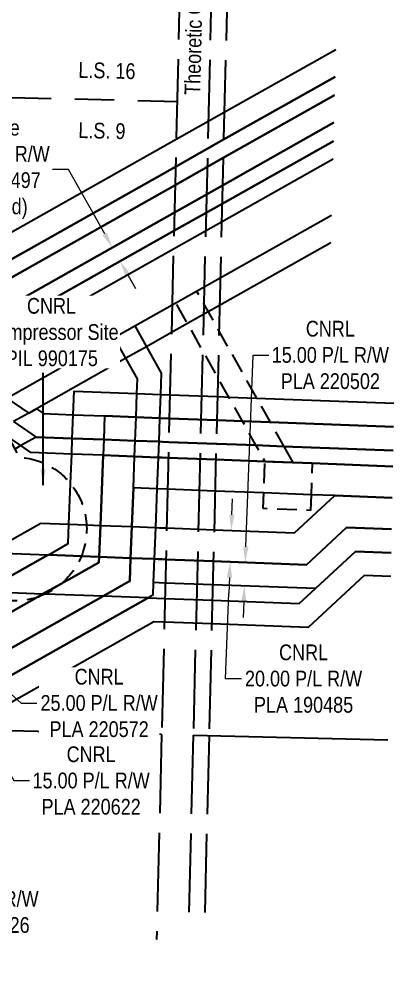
# Model space of a CAD drawing. Extents: x 388192 to 392250, y 6075257 to 6078288.
# Drawn here: x 389867 to 390105, y 6075308 to 6075915 of the extents above; entities that cross this region are included whole.
import ezdxf

# ---------------------------------------------------------------- set-up
doc = ezdxf.new("R2010")
doc.units = 0
doc.header["$LTSCALE"] = 5
doc.header["$PDSIZE"] = 0.5
for name, pattern in [('foc-ACCESSROAD', [3.75, 2.5, -1.25]), ('foc-LSD', [8, 5, -3]), ('foc-QUARTERLINE', [33, 25, -3, 2, -3]), ('foc-UNSURVEYED', [12.5, 10, -2.5])]:
    doc.linetypes.add(name, pattern=pattern)
doc.layers.get('Defpoints').update_dxf_attribs({"color": 9})
for name, color, linetype in [('C-RW', 13, 'Continuous'), ('C-WS', 13, 'foc-ACCESSROAD'), ('F-AR', 190, 'foc-ACCESSROAD'), ('F-RW', 190, 'Continuous'), ('F-WS', 190, 'foc-ACCESSROAD'), ('L-QSEC', 8, 'foc-QUARTERLINE'), ('L-ROAD-T', 7, 'Continuous'), ('L-SECTION-LSD', 7, 'foc-LSD'), ('L-USEC', 7, 'foc-UNSURVEYED')]:
    doc.layers.add(name, color=color, linetype=linetype)
for name, color, linetype, lineweight in [('C-RW-T', 13, 'Continuous', 9), ('C-WS-T', 13, 'Continuous', 9), ('F-RW-T', 190, 'Continuous', 9)]:
    doc.layers.add(name, color=color, linetype=linetype, lineweight=lineweight)
doc.styles.add('100L', font='ARIALN.TTF', dxfattribs={"height": 11})
doc.styles.add('80CG', font='ARIALN.TTF', dxfattribs={"height": 10})
doc.styles.add('80L', font='ARIALN.TTF', dxfattribs={"height": 10})
doc.dimstyles.new('Compass 5 000', dxfattribs={"dimscale": 5, "dimtxt": 9, "dimasz": 2, "dimexe": 0.2, "dimexo": 0.0625, "dimgap": 0.5, "dimtad": 0, "dimtih": 1, "dimtoh": 1, "dimzin": 0, "dimdsep": 46, "dimtxsty": '80CG', "dimcen": 0.1, "dimse1": 1, "dimse2": 1, "dimclrd": 256, "dimclrt": 256, "dimaunit": 1, "dimadec": 4, "dimazin": 0, "dimtfac": 0.06, "dimtofl": 0, "dimtmove": 0, "dimatfit": 1, "dimfxl": 0.2, "dimtolj": 1, "dimtzin": 0, "dimlwd": -1, "dimarcsym": 0})

# ---------------------------------------------------------------- blocks, each defined once
blk = doc.blocks.new('*D34')
at = {"layer": 'Defpoints', "color": 0, "transparency": 16777216}
for p in [(389921.61, 6075767.46), (389926.29, 6075770.1), (389926.53, 6075758.73)]:
    blk.add_point(p, dxfattribs=at)
at = {"layer": 'F-RW-T', "transparency": 16777216}
for p, q in [((389898.3, 6075819.74), (389888.3, 6075819.74)), ((389921.38, 6075778.81), (389898.3, 6075819.74)), ((389936.12, 6075752.66), (389941.03, 6075743.94))]:
    blk.add_line(p, q, dxfattribs=at)
for points in [[(389922.83, 6075779.63), (389919.92, 6075777.99), (389926.29, 6075770.1)], [(389937.57, 6075753.47), (389934.66, 6075751.84), (389931.21, 6075761.37)]]:
    blk.add_solid(points, dxfattribs=at)
at = {"layer": 'F-RW-T', "transparency": 16777216, "insert": (389849.22, 6075819.74), "char_height": 10, "attachment_point": 5, "style": '80CG'}
blk.add_mtext('\\A1;Secure\\P10.00 P/L R/W\\PPLA 150497\\P(Expired)', dxfattribs=at)
blk = doc.blocks.new('*D40')
at = {"layer": 'C-RW-T', "transparency": 16777216}
for p, q in [((390002.21, 6075600.3), (390002.59, 6075610.29)), ((390000.69, 6075560.33), (390000.31, 6075550.34)), ((389998.25, 6075496.08), (390000.31, 6075550.34)), ((390008.25, 6075496.08), (389998.25, 6075496.08))]:
    blk.add_line(p, q, dxfattribs=at)
for points in [[(390000.54, 6075600.36), (390003.87, 6075600.24), (390001.83, 6075590.31)], [(389999.03, 6075560.39), (390002.36, 6075560.26), (390001.07, 6075570.32)]]:
    blk.add_solid(points, dxfattribs=at)
at = {"layer": 'Defpoints', "color": 0, "transparency": 16777216}
for p in [(390011.21, 6075589.95), (390001.07, 6075570.32), (390010.45, 6075569.97)]:
    blk.add_point(p, dxfattribs=at)
at = {"layer": 'C-RW-T', "transparency": 16777216, "insert": (390047.79, 6075496.08), "char_height": 10, "attachment_point": 5, "style": '80CG'}
blk.add_mtext('\\A1;CNRL\\P20.00 P/L R/W\\PPLA 190485', dxfattribs=at)
blk = doc.blocks.new('*D41')
at = {"layer": 'C-RW-T', "transparency": 16777216}
for p, q in [((390011.09, 6075579.95), (390015.71, 6075701.76)), ((390015.71, 6075701.76), (390025.71, 6075701.76)), ((390009.77, 6075545), (390009.39, 6075535.01))]:
    blk.add_line(p, q, dxfattribs=at)
for points in [[(390009.43, 6075580.01), (390012.76, 6075579.88), (390010.71, 6075569.96)], [(390008.1, 6075545.07), (390011.43, 6075544.94), (390010.15, 6075555)]]:
    blk.add_solid(points, dxfattribs=at)
at = {"layer": 'Defpoints', "color": 0, "transparency": 16777216}
for p in [(390010.71, 6075569.96), (390016.59, 6075569.73), (390016.02, 6075554.77)]:
    blk.add_point(p, dxfattribs=at)
at = {"layer": 'C-RW-T', "transparency": 16777216, "insert": (390064.8, 6075701.76), "char_height": 10, "attachment_point": 5, "style": '80CG'}
blk.add_mtext('\\A1;CNRL\\P15.00 P/L R/W\\PPLA 220502', dxfattribs=at)
blk = doc.blocks.new('*D42')
at = {"layer": 'C-RW-T', "transparency": 16777216}
for p, q in [((389829.67, 6075491.56), (389824.75, 6075500.26)), ((389846.88, 6075461.09), (389863.69, 6075431.32)), ((389863.69, 6075431.32), (389873.69, 6075431.32))]:
    blk.add_line(p, q, dxfattribs=at)
for points in [[(389831.12, 6075492.38), (389828.22, 6075490.74), (389834.59, 6075482.85)], [(389848.33, 6075461.91), (389845.43, 6075460.27), (389841.96, 6075469.79)]]:
    blk.add_solid(points, dxfattribs=at)
at = {"layer": 'Defpoints', "color": 0, "transparency": 16777216}
for p in [(389826.57, 6075478.32), (389841.96, 6075469.79), (389833.94, 6075465.27)]:
    blk.add_point(p, dxfattribs=at)
at = {"layer": 'C-RW-T', "transparency": 16777216, "insert": (389912.77, 6075431.32), "char_height": 10, "attachment_point": 5, "style": '80CG'}
blk.add_mtext('\\A1;CNRL\\P15.00 P/L R/W\\PPLA 220622', dxfattribs=at)
blk = doc.blocks.new('*D43')
at = {"layer": 'C-RW-T', "transparency": 16777216}
for p, q in [((389802.96, 6075538.7), (389795.49, 6075545.34)), ((389836.53, 6075508.86), (389868.31, 6075480.61)), ((389868.31, 6075480.61), (389878.31, 6075480.61))]:
    blk.add_line(p, q, dxfattribs=at)
for points in [[(389804.07, 6075539.94), (389801.86, 6075537.45), (389810.44, 6075532.05)], [(389837.64, 6075510.1), (389835.42, 6075507.61), (389829.05, 6075515.5)]]:
    blk.add_solid(points, dxfattribs=at)
at = {"layer": 'Defpoints', "color": 0, "transparency": 16777216}
for p in [(389820.81, 6075543.72), (389839.43, 6075527.17), (389829.05, 6075515.5)]:
    blk.add_point(p, dxfattribs=at)
at = {"layer": 'C-RW-T', "transparency": 16777216, "insert": (389917.85, 6075480.61), "char_height": 10, "attachment_point": 5, "style": '80CG', "bg_fill": 3, "box_fill_scale": 1.1, "bg_fill_color": 256, "bg_fill_true_color": 13158600, "bg_fill_transparency": 0}
blk.add_mtext('\\A1;CNRL\\P25.00 P/L R/W\\PPLA 220572', dxfattribs=at)
blk = doc.blocks.new('*D59')
at = {"layer": 'C-RW-T', "transparency": 16777216}
for p, q in [((389725.42, 6075444.31), (389719.33, 6075452.24)), ((389746.74, 6075416.54), (389793.09, 6075356.16)), ((389793.09, 6075356.16), (389803.09, 6075356.16))]:
    blk.add_line(p, q, dxfattribs=at)
for points in [[(389726.74, 6075445.32), (389724.1, 6075443.29), (389731.51, 6075436.38)], [(389748.06, 6075417.55), (389745.41, 6075415.52), (389740.65, 6075424.47)]]:
    blk.add_solid(points, dxfattribs=at)
at = {"layer": 'Defpoints', "color": 0, "transparency": 16777216}
for p in [(389753.96, 6075453.62), (389763.1, 6075441.71), (389731.51, 6075436.38)]:
    blk.add_point(p, dxfattribs=at)
at = {"layer": 'C-RW-T', "transparency": 16777216, "insert": (389842.17, 6075356.16), "char_height": 10, "attachment_point": 5, "style": '80CG'}
blk.add_mtext('\\A1;CNRL\\P15.00 P/L R/W\\PPLA 195126', dxfattribs=at)

msp = doc.modelspace()

# ---------------------------------------------------------------- linework, layer by layer
at = {"layer": 'C-RW'}
for points in [[(389859.128, 6075674.382), (389927.506, 6075712.893), (389940.574, 6075720.253), (389964.237, 6075733.582), (389966.667, 6075734.95), (389979.743, 6075742.314), (389994.832, 6075750.813), (390065.626, 6075790.685)], [(390065.196, 6075773.055), (389994.401, 6075733.201), (389987.155, 6075729.122), (389974.077, 6075721.76), (389963.807, 6075715.979), (389947.98, 6075707.069), (389934.911, 6075699.712), (389887.384, 6075672.957), (389877.985, 6075667.639), (389873.105, 6075664.913), (389863.359, 6075659.422)], [(389814.551, 6075488.76), (389920.325, 6075548.48), (389936.746, 6075557.751), (389937.319, 6075558.075), (389937.885, 6075572.717), (389938.658, 6075592.703), (389939.609, 6075617.301), (389940.372, 6075637.284), (389940.744, 6075647.287), (389941.312, 6075662.299), (389941.879, 6075677.286), (389942.235, 6075686.673), (389934.911, 6075699.712), (389927.506, 6075712.893), (389940.574, 6075720.253), (389947.98, 6075707.069), (389957.382, 6075690.331), (389956.866, 6075676.713), (389956.299, 6075661.726), (389955.731, 6075646.723), (389955.353, 6075636.713), (389954.596, 6075616.731), (389953.645, 6075592.134), (389952.872, 6075572.149), (389952.293, 6075557.162), (389951.982, 6075549.131), (389948.958, 6075547.424), (389815.851, 6075472.271)], [(389856.319, 6075558.26), (389885.413, 6075574.694), (389885.891, 6075574.824), (389898.217, 6075581.926), (389898.693, 6075594.219), (389899.692, 6075620.065), (389900.417, 6075638.807), (389900.803, 6075648.789), (389901.385, 6075663.827), (389901.964, 6075678.813), (389941.879, 6075677.286), (389956.866, 6075676.713), (389962.841, 6075676.485), (389992.987, 6075675.332), (389993.727, 6075675.304), (390000.319, 6075675.053), (390017.909, 6075674.386), (390105.184, 6075671.081)], [(390104.915, 6075656.081), (390026.525, 6075659.05), (390008.935, 6075659.718), (389993.157, 6075660.316), (389992.62, 6075660.337), (389962.475, 6075661.49), (389956.299, 6075661.726), (389941.312, 6075662.299), (389921.367, 6075663.063), (389920.786, 6075648.038), (389920.4, 6075638.045), (389918.675, 6075593.461), (389917.902, 6075573.475), (389917.768, 6075570.001), (389898.558, 6075559.158), (389894.622, 6075556.955), (389894.081, 6075556.627), (389893.34, 6075556.171), (389882.184, 6075549.9), (389879.268, 6075548.234), (389878.499, 6075547.829), (389877.771, 6075547.462), (389836.927, 6075524.358)], [(389863.359, 6075659.422), (389877.832, 6075649.653), (389900.803, 6075648.789), (389920.786, 6075648.038), (389940.744, 6075647.287), (389955.731, 6075646.723), (389958.229, 6075646.629), (389962.109, 6075646.483), (389992.254, 6075645.349), (389992.776, 6075645.33), (390017.551, 6075644.381), (390035.145, 6075643.708), (390104.647, 6075641.05)], [(390104.467, 6075631.025), (390053.293, 6075632.975), (390040.907, 6075633.448), (390023.314, 6075634.12), (389992.009, 6075635.316), (389961.864, 6075636.465), (389957.85, 6075636.618), (389955.353, 6075636.713), (389940.372, 6075637.284), (389920.4, 6075638.045), (389900.417, 6075638.807), (389874.554, 6075639.792), (389868.041, 6075644.204), (389860.21, 6075649.568)], [(390104.647, 6075641.05), (390035.145, 6075643.708), (390017.551, 6075644.381), (389992.776, 6075645.33), (389992.254, 6075645.349), (389962.108, 6075646.483), (389958.229, 6075646.629), (389955.731, 6075646.723), (389940.744, 6075647.287), (389920.786, 6075648.038), (389900.803, 6075648.789), (389877.832, 6075649.653), (389868.041, 6075644.204), (389864.342, 6075642.024)], [(389841.21, 6075572.674), (389880.755, 6075594.899), (389898.693, 6075594.219), (389909.871, 6075593.795), (389918.675, 6075593.461), (389938.658, 6075592.703), (389953.645, 6075592.134), (389956.143, 6075592.04), (389958.641, 6075591.945), (389960.774, 6075591.864), (389990.918, 6075590.72), (390042.069, 6075588.78), (390067.576, 6075612.421), (390104.11, 6075611.028)], [(390103.752, 6075591.034), (390075.102, 6075592.126), (390049.59, 6075568.48), (389990.43, 6075570.725), (389960.285, 6075571.868), (389957.868, 6075571.96), (389955.37, 6075572.054), (389952.872, 6075572.149), (389937.885, 6075572.717), (389917.902, 6075573.475), (389906.592, 6075573.978), (389885.903, 6075574.751), (389885.415, 6075574.692), (389856.32, 6075558.253)], [(389856.985, 6075575.786), (389885.413, 6075574.698), (389885.906, 6075574.755), (389906.583, 6075573.947), (389917.902, 6075573.475), (389937.885, 6075572.717), (389952.872, 6075572.149), (389955.37, 6075572.054), (389957.868, 6075571.96), (389960.285, 6075571.868), (389990.43, 6075570.724), (390049.59, 6075568.48), (390075.104, 6075592.124), (390103.752, 6075591.032)], [(390103.216, 6075561.043), (390086.373, 6075561.685), (390050.638, 6075528.575), (389989.456, 6075530.888), (389959.312, 6075532.028), (389952.615, 6075532.281), (389831.12, 6075463.673), (389794.566, 6075443.037), (389787.222, 6075456.106), (389801.874, 6075464.375), (389815.851, 6075472.271), (389948.958, 6075547.424), (389959.678, 6075547.018), (389989.823, 6075545.879), (390045.004, 6075543.792), (390055.3, 6075553.329), (390080.738, 6075576.902), (390103.484, 6075576.036)], [(390103.484, 6075576.036), (390080.738, 6075576.902), (390055.3, 6075553.329), (389990.064, 6075555.73), (389959.919, 6075556.873), (389952.293, 6075557.162), (389951.982, 6075549.131), (389948.958, 6075547.424), (389920.325, 6075548.48), (389883.688, 6075549.844), (389882.174, 6075549.887), (389856.039, 6075550.851)]]:
    msp.add_lwpolyline(points, dxfattribs=at)
at = {"layer": 'C-WS', "flags": 128}
msp.add_lwpolyline([(389883.799, 6075549.934), (389882.319, 6075549.266), (389880.816, 6075548.651), (389879.28, 6075548.166), (389878.499, 6075547.829), (389877.762, 6075547.514), (389876.19, 6075547.132), (389874.615, 6075546.736), (389873.027, 6075546.397), (389871.429, 6075546.114), (389869.821, 6075545.888), (389868.206, 6075545.72), (389866.586, 6075545.608), (389864.963, 6075545.555), (389863.339, 6075545.559), (389861.717, 6075545.622), (389860.097, 6075545.741), (389858.483, 6075545.919), (389856.876, 6075546.153), (389855.279, 6075546.444), (389853.693, 6075546.793), (389852.121, 6075547.197), (389850.563, 6075547.657), (389849.023, 6075548.172), (389847.503, 6075548.741), (389846.003, 6075549.365), (389843.074, 6075550.774), (389811.085, 6075532.731), (389801.29, 6075550.165), (389796.171, 6075559.274), (389791.291, 6075567.966), (389790.06, 6075570.158), (389773.029, 6075600.503), (389769.602, 6075606.763), (389762.142, 6075619.999), (389770.864, 6075624.919), (389822.932, 6075654.087), (389825.547, 6075655.55), (389834.491, 6075660.559), (389849.379, 6075668.882), (389856.27, 6075656.438), (389856.675, 6075655.707), (389860.222, 6075649.547), (389864.342, 6075642.024), (389867.154, 6075636.816), (389868.747, 6075636.687), (389870.334, 6075636.503), (389871.914, 6075636.264), (389873.485, 6075635.969), (389875.044, 6075635.62), (389876.59, 6075635.216), (389878.121, 6075634.759), (389879.635, 6075634.248), (389881.13, 6075633.684), (389882.605, 6075633.069), (389884.057, 6075632.402), (389885.485, 6075631.685), (389886.887, 6075630.918), (389888.261, 6075630.103), (389889.606, 6075629.241), (389890.92, 6075628.331), (389892.201, 6075627.376), (389893.449, 6075626.378), (389894.66, 6075625.335), (389895.834, 6075624.252), (389896.97, 6075623.128), (389898.066, 6075621.965), (389899.12, 6075620.764), (389899.692, 6075620.065), (389900.132, 6075619.527), (389901.099, 6075618.256), (389902.022, 6075616.951), (389902.899, 6075615.615), (389903.728, 6075614.249), (389904.509, 6075612.855), (389905.24, 6075611.435), (389905.922, 6075609.99), (389906.553, 6075608.521), (389907.131, 6075607.032), (389907.658, 6075605.523), (389908.131, 6075603.997), (389908.55, 6075602.455), (389908.916, 6075600.899), (389909.226, 6075599.332), (389909.482, 6075597.754), (389909.682, 6075596.169), (389909.827, 6075594.578), (389909.871, 6075593.795), (389909.916, 6075592.983), (389909.95, 6075591.385), (389909.927, 6075589.787), (389909.848, 6075588.192), (389909.714, 6075586.599), (389909.524, 6075585.013), (389909.278, 6075583.434), (389908.978, 6075581.864), (389908.623, 6075580.306), (389907.75, 6075577.233), (389907.225, 6075575.696), (389906.612, 6075574.04), (389906.014, 6075572.683), (389905.328, 6075571.211), (389904.591, 6075569.765), (389903.803, 6075568.345), (389902.965, 6075566.955), (389902.077, 6075565.594), (389901.143, 6075564.267), (389900.161, 6075562.973), (389899.134, 6075561.715), (389898.064, 6075560.495), (389896.937, 6075559.293), (389895.795, 6075558.171), (389894.611, 6075557.012), (389894.081, 6075556.627), (389893.353, 6075556.099), (389892.098, 6075555.004), (389890.792, 6075554.037), (389889.454, 6075553.119), (389888.084, 6075552.247), (389886.683, 6075551.425), (389885.254, 6075550.654), (389883.799, 6075549.934)], close=True, dxfattribs=at)
at = {"layer": 'F-AR', "flags": 128}
msp.add_lwpolyline([(390035.145, 6075643.708), (390040.907, 6075633.448), (390023.314, 6075634.12), (390017.551, 6075644.381), (390008.935, 6075659.718), (390000.319, 6075675.053), (389993.286, 6075687.57), (389974.077, 6075721.76), (389966.667, 6075734.949), (389979.743, 6075742.314), (389987.155, 6075729.122), (389994.004, 6075716.932), (390017.909, 6075674.386), (390026.525, 6075659.05), (390035.145, 6075643.708)], close=True, dxfattribs=at)
at = {"layer": 'F-RW'}
for points in [[(389067.239, 6076168.204), (389165.597, 6076101.709), (389179.175, 6076092.527), (389189.113, 6076085.807), (389741.822, 6075712.146), (389755.74, 6075702.739), (389764.639, 6075707.686), (389776.352, 6075714.335), (389779.485, 6075716.047), (389789.254, 6075721.57), (389799.155, 6075727.258), (389814.191, 6075735.632), (389822.916, 6075740.549), (389966.384, 6075821.395), (389996.978, 6075838.635), (390067.773, 6075878.524)], [(390067.489, 6075866.888), (389996.694, 6075826.998), (389966.099, 6075809.758), (389827.819, 6075731.833), (389819.094, 6075726.917), (389808.55, 6075720.976), (389803.905, 6075718.359), (389798.5, 6075715.315), (389788.72, 6075709.802), (389785.616, 6075708.073), (389773.865, 6075701.447), (389765.002, 6075696.478), (389753.309, 6075689.904), (389744.047, 6075696.166), (389730.138, 6075705.568), (389182.398, 6076075.866), (389172.46, 6076082.586), (389165.245, 6076087.464), (389066.888, 6076153.958)], [(390066.493, 6075826.133), (389995.698, 6075786.235), (389965.103, 6075768.993), (389841.008, 6075699.059)], [(389836.927, 6075524.358), (389877.766, 6075547.491), (389878.499, 6075547.829), (389879.274, 6075548.198), (389882.188, 6075549.88), (389893.347, 6075556.133), (389894.081, 6075556.627), (389894.616, 6075556.988), (389898.556, 6075559.168), (389917.768, 6075570.001), (389917.902, 6075573.475), (389918.675, 6075593.461), (389920.4, 6075638.045), (389940.372, 6075637.284), (389955.353, 6075636.713), (389957.85, 6075636.618), (389961.864, 6075636.465), (389992.009, 6075635.316), (390023.314, 6075634.12), (390040.907, 6075633.448), (390053.293, 6075632.975), (390104.467, 6075631.025)], [(390104.11, 6075611.028), (390067.576, 6075612.421), (390052.532, 6075612.992), (390022.554, 6075614.137), (389991.52, 6075615.323), (389961.375, 6075616.472), (389954.596, 6075616.731), (389939.609, 6075617.301), (389938.658, 6075592.703), (389937.885, 6075572.717), (389937.319, 6075558.075), (389936.746, 6075557.751), (389920.325, 6075548.48), (389814.551, 6075488.76)]]:
    msp.add_lwpolyline(points, dxfattribs=at)
at = {"layer": 'F-RW', "flags": 128}
for points in [[(389066.888, 6076153.958), (389165.245, 6076087.464), (389172.46, 6076082.586), (389182.398, 6076075.866), (389730.138, 6075705.568), (389741.822, 6075712.146), (389750.668, 6075717.125), (389765.518, 6075725.484), (389775.304, 6075730.992), (389785.192, 6075736.559), (389966.811, 6075838.893), (389997.406, 6075856.132), (390068.201, 6075896.022)], [(390067.773, 6075878.526), (389996.978, 6075838.635), (389966.384, 6075821.395), (389822.916, 6075740.549), (389814.191, 6075735.632), (389799.119, 6075727.221), (389789.252, 6075721.575), (389779.483, 6075716.059), (389776.352, 6075714.335), (389764.637, 6075707.698), (389755.74, 6075702.74), (389744.047, 6075696.166), (389729.406, 6075687.932), (389164.806, 6076069.629), (389066.449, 6076136.124)]]:
    msp.add_lwpolyline(points, dxfattribs=at)
at = {"layer": 'F-WS', "flags": 128}
msp.add_lwpolyline([(390052.532, 6075612.992), (390052.152, 6075603.004), (390022.174, 6075604.145), (390022.554, 6075614.137), (390023.314, 6075634.12), (390040.907, 6075633.448), (390053.293, 6075632.975), (390052.532, 6075612.992)], close=True, dxfattribs=at)
at = {"layer": 'L-QSEC', "flags": 128}
for points in [[(389957.567, 6075460.645), (389185.031, 6075479.209)], [(389977.671, 6075460.162), (390101.359, 6075457.19)]]:
    msp.add_lwpolyline(points, dxfattribs=at)
at = {"layer": 'L-SECTION-LSD', "flags": 128}
msp.add_lwpolyline([(389967.395, 6075862.698), (389160.19, 6075882.098)], dxfattribs=at)
at = {"layer": 'L-USEC', "flags": 128}
for points in [[(389977.221, 6076264.752), (389957.567, 6075460.645)], [(389997.324, 6076264.261), (389977.67, 6075460.153)], [(390007.376, 6076264.028), (389987.722, 6075459.92)], [(389957.567, 6075460.645), (389954.383, 6075330.333)], [(389977.67, 6075460.153), (389974.636, 6075335.961)], [(389987.722, 6075459.92), (389984.762, 6075338.775)]]:
    msp.add_lwpolyline(points, dxfattribs=at)

# ---------------------------------------------------------------- dimensions: what is measured, and where the dimension line sits
at = {"layer": 'C-RW-T'}
for base, p1, p2, angle, text, picture, middle in [((390010.713, 6075569.955), (390016.022, 6075554.774), (390016.589, 6075569.732), 87.827663, 'CNRL\\P15.00 P/L R/W\\PPLA 220502', '*D41', (390064.799, 6075701.764)), ((389841.959, 6075469.794), (389826.57, 6075478.323), (389833.943, 6075465.267), 299.453333, 'CNRL\\P15.00 P/L R/W\\PPLA 220622', '*D42', (389912.774, 6075431.317))]:
    dim = msp.add_linear_dim(base=base, p1=p1, p2=p2, angle=angle, text=text, dimstyle='Compass 5 000', dxfattribs=at)
    dim.commit()
    dim.dimension.update_dxf_attribs({"geometry": picture, "text_midpoint": middle, "dimtype": 161})
dim = msp.add_linear_dim(base=(390001.071, 6075570.321), p1=(390011.21, 6075589.951), p2=(390010.452, 6075569.965), angle=267.827657, text='CNRL\\P20.00 P/L R/W\\PPLA 190485', dimstyle='Compass 5 000', override={"dimtmove": 1}, dxfattribs=at)
dim.commit()
dim.dimension.update_dxf_attribs({"geometry": '*D40', "text_midpoint": (390007.963, 6075496.08), "dimtype": 161})

# ---------------------------------------------------------------- next in the draw order: texts
at = {"layer": 'L-SECTION-LSD', "char_height": 9.9964, "attachment_point": 1, "rotation": 358.623283, "style": '100L', "bg_fill": 3, "box_fill_scale": 1.5, "bg_fill_color": 256, "bg_fill_transparency": 0}
for s, width, insert in [('L.S. 16', 36.92806, (389904.805, 6075887.94)), ('L.S. 9', 30.51623, (389904.805, 6075849.669))]:
    msp.add_mtext_dynamic_manual_height_columns(s, width=width, gutter_width=54.98, heights=[0], dxfattribs=dict(at, insert=insert))

# ---------------------------------------------------------------- next in the draw order: dimensions: what is measured, and where the dimension line sits
at = {"layer": 'C-RW-T'}
dim = msp.add_linear_dim(base=(389829.055, 6075515.503), p1=(389820.808, 6075543.719), p2=(389839.425, 6075527.168), angle=318.362702, text='CNRL\\P25.00 P/L R/W\\PPLA 220572', dimstyle='Compass 5 000', override={"dimtfill": 1}, dxfattribs=at)
dim.commit()
dim.dimension.update_dxf_attribs({"geometry": '*D43', "text_midpoint": (389917.846, 6075480.608), "dimtype": 161})

# ---------------------------------------------------------------- next in the draw order: linework, layer by layer
at = {"layer": 'C-RW'}
msp.add_lwpolyline([(389431.068, 6075963.639), (389775.307, 6075731.008), (389789.256, 6075721.582), (389798.504, 6075715.329), (389812.388, 6075705.939), (389821.586, 6075699.69), (389830.872, 6075693.419), (389859.128, 6075674.382), (389873.105, 6075664.913), (389877.985, 6075667.639), (389882.568, 6075664.546), (389901.385, 6075663.827), (389921.367, 6075663.063), (389941.312, 6075662.299), (389956.299, 6075661.726), (389962.475, 6075661.49), (389992.62, 6075660.337), (389993.157, 6075660.316), (390008.935, 6075659.718), (390026.525, 6075659.05), (390104.915, 6075656.081)], dxfattribs=at)
at = {"layer": 'F-RW'}
for points in [[(389827.819, 6075731.833), (389966.099, 6075809.758), (389996.694, 6075826.998), (390067.489, 6075866.888)], [(390067.062, 6075849.437), (389996.267, 6075809.543), (389965.672, 6075792.294), (389831.202, 6075716.504)], [(389831.202, 6075716.504), (389965.672, 6075792.294), (389996.267, 6075809.543), (390067.062, 6075849.437)], [(389836.106, 6075707.773), (389965.387, 6075780.631), (389995.982, 6075797.872), (390066.777, 6075837.77)], [(390066.777, 6075837.77), (389995.982, 6075797.872), (389965.387, 6075780.631), (389836.106, 6075707.773)]]:
    msp.add_lwpolyline(points, dxfattribs=at)

# ---------------------------------------------------------------- next in the draw order: dimensions: what is measured, and where the dimension line sits
at = {"layer": 'C-RW-T'}
dim = msp.add_linear_dim(base=(389731.507, 6075436.376), p1=(389763.103, 6075441.711), p2=(389753.963, 6075453.616), angle=127.514036, text='CNRL\\P15.00 P/L R/W\\PPLA 195126', dimstyle='Compass 5 000', dxfattribs=at)
dim.commit()
dim.dimension.update_dxf_attribs({"geometry": '*D59', "text_midpoint": (389842.174, 6075356.164), "dimtype": 161})
at = {"layer": 'F-RW-T'}
dim = msp.add_linear_dim(base=(389926.287, 6075770.095), p1=(389926.528, 6075758.731), p2=(389921.609, 6075767.459), angle=119.406468, text='Secure\\P10.00 P/L R/W\\PPLA 150497\\P(Expired)', dimstyle='Compass 5 000', dxfattribs=at)
dim.commit()
dim.dimension.update_dxf_attribs({"geometry": '*D34', "text_midpoint": (389849.218, 6075819.744), "dimtype": 161})

# ---------------------------------------------------------------- next in the draw order: texts
at = {"layer": 'C-WS-T', "insert": (389844.66, 6075738.027), "char_height": 9.99638, "width": 84.87827, "attachment_point": 1, "style": '80L', "bg_fill": 3, "box_fill_scale": 1.15, "bg_fill_color": 256, "bg_fill_true_color": 256, "bg_fill_transparency": 0}
msp.add_mtext('\\pi27.34569;CNRL\\P\\pi0.32273;Compressor Site\\P\\pi13.82398;PIL 990175', dxfattribs=at)
at = {"layer": 'L-ROAD-T', "insert": (389974.504, 6075967.14), "char_height": 9.99638, "width": 201.3803, "attachment_point": 2, "rotation": 88.599875, "style": '80L', "bg_fill": 3, "box_fill_scale": 1.15, "bg_fill_color": 256, "bg_fill_true_color": 256, "bg_fill_transparency": 0}
msp.add_mtext('Theoretic Government Road Allowance', dxfattribs=at)

# ---------------------------------------------------------------- next in the draw order: leaders
at = {"layer": 'C-WS-T', "path_type": 1}
msp.add_leader([(389882.189, 6075619.023), (389882.209, 6075690.357)], dimstyle='Compass 5 000', override={"dimgap": 0.5, "dimtad": 0}, dxfattribs=at)

doc.saveas('drawing.dxf')
